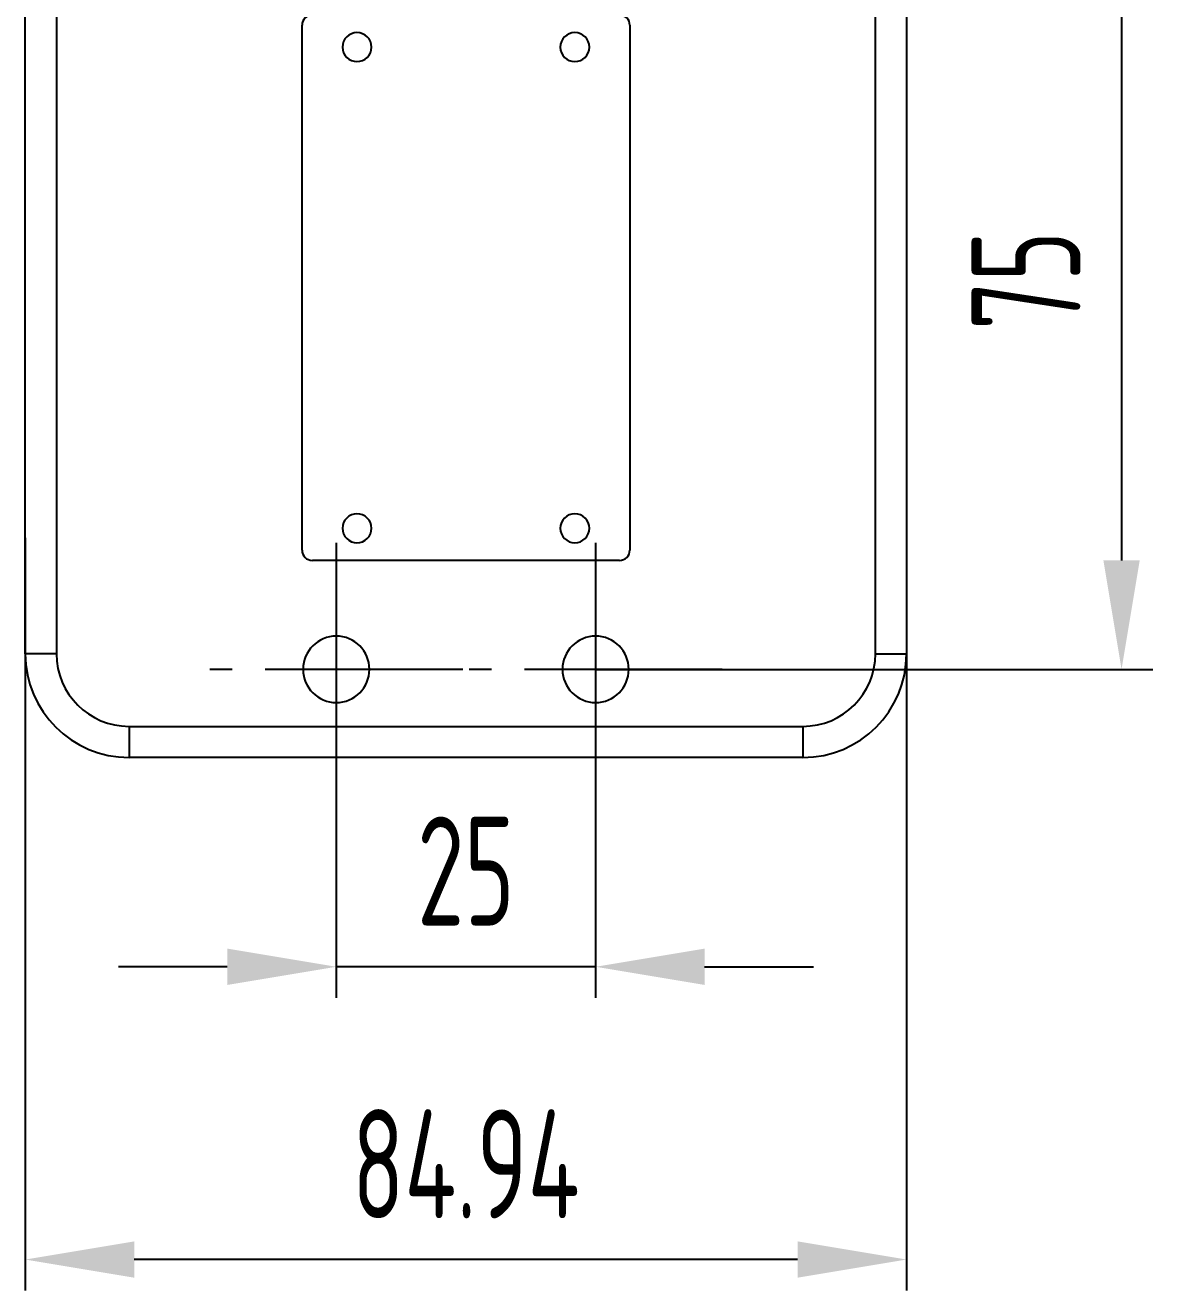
# Model space of a CAD drawing. Header units: millimetres. Extents: x 1167 to 2427, y 18 to 909.
# Drawn here: x 1382.4 to 1491.1, y 259.9 to 381.9 of the extents above; entities that cross this region are included whole.
import ezdxf

# ---------------------------------------------------------------- set-up
doc = ezdxf.new("R2010")
doc.units = ezdxf.units.MM
doc.header["$PDSIZE"] = -1
doc.linetypes.add('CENTER2', pattern=[28.575, 19.05, -3.175, 3.175, -3.175])
doc.layers.add('3中心线层', color=1, linetype='CENTER2')
doc.layers.add('7标注层', color=4, linetype='Continuous')
doc.styles.add('PC_TEXTSTYLE', font='ISOCP.SHX', dxfattribs={"width": 0.707, "bigfont": 'GBCBIG.SHX'})
doc.dimstyles.new('GB_LINEAR', dxfattribs={"dimtxt": 3.5, "dimasz": 3.5, "dimexe": 1, "dimexo": 0, "dimgap": 1.5, "dimtad": 1, "dimdsep": 46, "dimtxsty": 'PC_TEXTSTYLE', "dimcen": 0, "dimclrd": 256, "dimclrt": 3, "dimadec": 0, "dimazin": 2, "dimtp": 0.1, "dimtm": 0.1, "dimtfac": 0.71, "dimtdec": 3, "dimtmove": 0, "dimatfit": 3, "dimfxl": 1, "dimtfill": 1, "dimarcsym": 0})

# ---------------------------------------------------------------- blocks, each defined once
blk = doc.blocks.new('*D14')
at = {"layer": '7标注层', "color": 0, "lineweight": -2}
for p, q in [((1437.38, 394.8), (1491.08, 394.8)), ((1437.38, 319.8), (1491.08, 319.8))]:
    blk.add_line(p, q, dxfattribs=at)
at = {"layer": '7标注层', "lineweight": -2}
blk.add_line((1488.08, 384.3), (1488.08, 330.3), dxfattribs=at)
at = {"layer": '7标注层'}
for points in [[(1489.83, 384.3), (1486.33, 384.3), (1488.08, 394.8)], [(1486.33, 330.3), (1489.83, 330.3), (1488.08, 319.8)]]:
    blk.add_solid(points, dxfattribs=at)
at = {"layer": 'Defpoints', "color": 0}
for p in [(1437.38, 394.8), (1437.38, 319.8), (1488.08, 319.8)]:
    blk.add_point(p, dxfattribs=at)
at = {"layer": '7标注层', "color": 3, "insert": (1478.86, 357.3), "char_height": 10.5, "attachment_point": 5, "rotation": 90, "style": 'PC_TEXTSTYLE', "bg_fill": 3, "box_fill_scale": 1.1, "bg_fill_color": 257, "bg_fill_transparency": 0}
blk.add_mtext('75', dxfattribs=at)
blk = doc.blocks.new('*D15')
at = {"layer": '7标注层', "color": 0, "lineweight": -2}
for p, q in [((1412.38, 319.8), (1412.38, 288.12)), ((1437.38, 319.8), (1437.38, 288.12))]:
    blk.add_line(p, q, dxfattribs=at)
at = {"layer": '7标注层', "lineweight": -2}
for p, q in [((1401.88, 291.12), (1391.38, 291.12)), ((1437.38, 291.12), (1412.38, 291.12)), ((1447.88, 291.12), (1458.38, 291.12))]:
    blk.add_line(p, q, dxfattribs=at)
at = {"layer": '7标注层'}
for points in [[(1401.88, 289.37), (1401.88, 292.87), (1412.38, 291.12)], [(1447.88, 292.87), (1447.88, 289.37), (1437.38, 291.12)]]:
    blk.add_solid(points, dxfattribs=at)
at = {"layer": 'Defpoints', "color": 0}
for p in [(1412.38, 319.8), (1437.38, 319.8), (1412.38, 291.12)]:
    blk.add_point(p, dxfattribs=at)
at = {"layer": '7标注层', "color": 3, "insert": (1424.88, 300.35), "char_height": 10.5, "attachment_point": 5, "style": 'PC_TEXTSTYLE', "bg_fill": 3, "box_fill_scale": 1.1, "bg_fill_color": 257, "bg_fill_transparency": 0}
blk.add_mtext('25', dxfattribs=at)
blk = doc.blocks.new('*D16')
at = {"layer": '7标注层', "color": 0, "lineweight": -2}
for p, q in [((1382.41, 332.49), (1382.41, 259.89)), ((1467.35, 332.49), (1467.35, 259.89))]:
    blk.add_line(p, q, dxfattribs=at)
at = {"layer": '7标注层', "lineweight": -2}
blk.add_line((1456.85, 262.89), (1392.91, 262.89), dxfattribs=at)
at = {"layer": '7标注层'}
for points in [[(1392.91, 264.64), (1392.91, 261.14), (1382.41, 262.89)], [(1456.85, 261.14), (1456.85, 264.64), (1467.35, 262.89)]]:
    blk.add_solid(points, dxfattribs=at)
at = {"layer": 'Defpoints', "color": 0}
for p in [(1382.41, 332.49), (1467.35, 332.49), (1382.41, 262.89)]:
    blk.add_point(p, dxfattribs=at)
at = {"layer": '7标注层', "color": 3, "insert": (1424.88, 272.11), "char_height": 10.5, "attachment_point": 5, "style": 'PC_TEXTSTYLE', "bg_fill": 3, "box_fill_scale": 1.1, "bg_fill_color": 257, "bg_fill_transparency": 0}
blk.add_mtext('84.94', dxfattribs=at)

msp = doc.modelspace()

# ---------------------------------------------------------------- linework, layer by layer
at = {"color": 7, "linetype": 'Continuous', "lineweight": 25}
for centre, radius, start, end in [((1410.082, 381.901), 1, 90, 180), ((1414.382, 379.801), 1.4, 90, 270), ((1414.382, 379.801), 1.4, 270, 90), ((1435.382, 379.801), 1.4, 90, 270)]:
    msp.add_arc(centre, radius, start, end, dxfattribs=at)
at = {"layer": '3中心线层'}
for p, q in [((1412.382, 332.001), (1412.382, 307.601)), ((1437.382, 332.001), (1437.382, 307.601)), ((1424.582, 319.801), (1400.182, 319.801)), ((1449.582, 319.801), (1425.182, 319.801))]:
    msp.add_line(p, q, dxfattribs=at)

# ---------------------------------------------------------------- next in the draw order: dimensions: what is measured, and where the dimension line sits
at = {"layer": '7标注层'}
dim = msp.add_linear_dim(base=(1488.08, 319.801), p1=(1437.382, 394.801), p2=(1437.382, 319.801), angle=90, dimstyle='GB_LINEAR', override={"dimscale": 3, "dimgap": 1.5, "dimtad": 1, "dimjust": 0, "dimdec": 2, "dimlfac": 1, "dimse1": 0, "dimse2": 0, "dimsd1": 0, "dimsd2": 0, "dimclrd": 256, "dimclre": 0, "dimtofl": 1, "dimtvp": 0.1}, dxfattribs=at)
dim.commit()
dim.dimension.update_dxf_attribs({"geometry": '*D14', "text_midpoint": (1478.855, 357.301)})

# ---------------------------------------------------------------- next in the draw order: linework, layer by layer
at = {"color": 7, "linetype": 'Continuous', "lineweight": 25}
for centre, radius, start in [((1439.682, 381.901), 1, 0), ((1435.382, 379.801), 1.4, 270)]:
    msp.add_arc(centre, radius, start, 90, dxfattribs=at)

# ---------------------------------------------------------------- next in the draw order: dimensions: what is measured, and where the dimension line sits
at = {"layer": '7标注层'}
dim = msp.add_linear_dim(base=(1412.382, 291.124), p1=(1437.382, 319.801), p2=(1412.382, 319.801), dimstyle='GB_LINEAR', override={"dimscale": 3, "dimgap": 1.5, "dimtad": 1, "dimjust": 0, "dimdec": 2, "dimlfac": 1, "dimse1": 0, "dimse2": 0, "dimsd1": 0, "dimsd2": 0, "dimclrd": 256, "dimclre": 0, "dimtofl": 1, "dimtvp": 0.1}, dxfattribs=at)
dim.commit()
dim.dimension.update_dxf_attribs({"geometry": '*D15', "text_midpoint": (1424.882, 291.124), "dimtype": 160})

# ---------------------------------------------------------------- next in the draw order: dimensions: what is measured, and where the dimension line sits
dim = msp.add_linear_dim(base=(1382.411, 262.886), p1=(1467.352, 332.487), p2=(1382.411, 332.487), dimstyle='GB_LINEAR', override={"dimscale": 3, "dimgap": 1.5, "dimtad": 1, "dimjust": 0, "dimdec": 2, "dimlfac": 1, "dimse1": 0, "dimse2": 0, "dimsd1": 0, "dimsd2": 0, "dimclrd": 256, "dimclre": 0, "dimtofl": 1, "dimtvp": 0.1}, dxfattribs=at)
dim.commit()
dim.dimension.update_dxf_attribs({"geometry": '*D16', "text_midpoint": (1424.882, 262.886), "dimtype": 160})

# ---------------------------------------------------------------- next in the draw order: linework, layer by layer
at = {"color": 7, "linetype": 'Continuous', "lineweight": 25}
for p, q in [((1382.411, 321.301), (1382.411, 404.201)), ((1467.352, 404.201), (1467.352, 321.301)), ((1385.411, 401.201), (1385.411, 321.301)), ((1464.352, 321.301), (1464.352, 401.201)), ((1409.082, 331.301), (1409.082, 381.901)), ((1440.682, 381.901), (1440.682, 331.301)), ((1439.682, 330.301), (1410.082, 330.301)), ((1385.411, 321.301), (1382.411, 321.301)), ((1464.352, 321.301), (1467.352, 321.301)), ((1392.411, 314.301), (1392.411, 311.301)), ((1392.411, 314.301), (1457.352, 314.301)), ((1457.352, 314.301), (1457.352, 311.301)), ((1457.352, 311.301), (1392.411, 311.301))]:
    msp.add_line(p, q, dxfattribs=at)
for centre, radius, start, end in [((1414.382, 333.401), 1.4, 90, 270), ((1414.382, 333.401), 1.4, 270, 90), ((1435.382, 333.401), 1.4, 90, 270), ((1435.382, 333.401), 1.4, 270, 90), ((1410.082, 331.301), 1, 180, 270), ((1439.682, 331.301), 1, 270, 0), ((1412.382, 319.801), 3.2, 0, 180), ((1437.382, 319.801), 3.2, 0, 180), ((1392.411, 321.301), 10, 180, 270), ((1392.411, 321.301), 7, 180, 270), ((1457.352, 321.301), 7, 270, 0), ((1457.352, 321.301), 10, 270, 0), ((1412.382, 319.801), 3.2, 180, 0), ((1437.382, 319.801), 3.2, 180, 0)]:
    msp.add_arc(centre, radius, start, end, dxfattribs=at)

doc.saveas('drawing.dxf')
